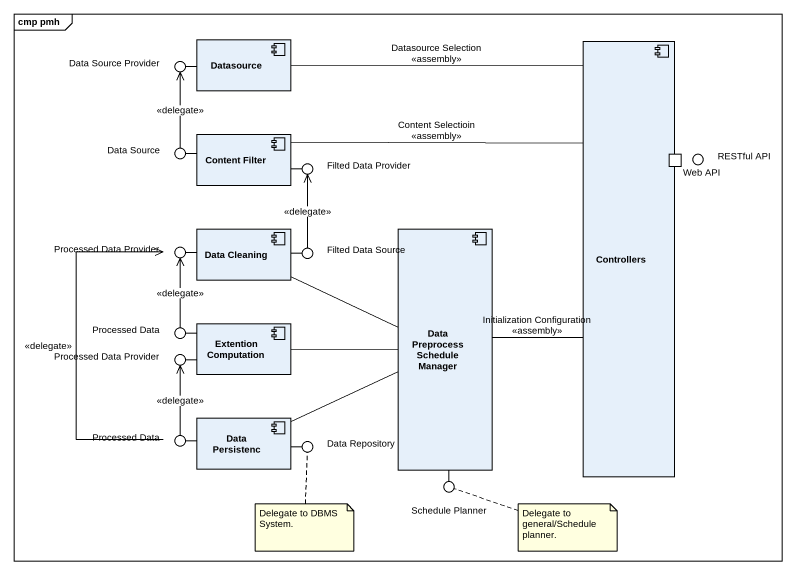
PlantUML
@startuml
mainframe cmp pmh
() "Data Source Provider" as Data_Source_Provider
component Datasource
component Controllers {
  port "Web API" as Web_API
}
component "Content Filter" as Content_Filter
() "Data Source" as Data_Source
() "Filted Data Provider" as Filted_Data_Provider
() "RESTful API" as RESTful_API
() "Processed Data Provider" as Processed_Data_Provider
component "Data Cleaning" as Data_Cleaning
() "Filted Data Source" as Filted_Data_Source
component "Data Preprocess Schedule Manager" as Data_Preprocess_Schedule
() "Processed Data" as Processed_Data
component "Extention Computation" as Extention_Computation
() "Processed Data Provider" as Processed_Data_Provider_2
() "Processed Data" as Processed_Data_2
component "Data Persistenc" as Data_Persistenc
() "Data Repository" as Data_Repository
() "Schedule Planner" as Schedule_Planner
Datasource -left- Data_Source_Provider
Content_Filter -left- Data_Source
Content_Filter -right- Filted_Data_Provider
Data_Cleaning -left- Processed_Data_Provider
Data_Cleaning -right- Filted_Data_Source
Extention_Computation -left- Processed_Data
Extention_Computation -left- Processed_Data_Provider_2
Data_Persistenc -left- Processed_Data_2
Data_Persistenc -right- Data_Repository
Data_Preprocess_Schedule -- Schedule_Planner
Controllers -left- Datasource : Datasource Selection\n<<assembly>>
Controllers -left- Content_Filter : Content Selectioin\n<<assembly>>
Controllers -left- Data_Preprocess_Schedule : Initialization Configuration\n<<assembly>>
Data_Source -up-> Data_Source_Provider : <<delegate>>
Data_Cleaning -right- Data_Preprocess_Schedule
Filted_Data_Source -up-> Filted_Data_Provider : <<delegate>>
Processed_Data -up-> Processed_Data_Provider : <<delegate>>
Extention_Computation -right- Data_Preprocess_Schedule
Processed_Data_2 -up-> Processed_Data_Provider : <<delegate>>
Processed_Data_2 -up-> Processed_Data_Provider_2 : <<delegate>>
Data_Persistenc -right- Data_Preprocess_Schedule
note bottom of Data_Repository : Delegate to DBMS System.
note right of Schedule_Planner : Delegate to general/Schedule planner.
@enduml
